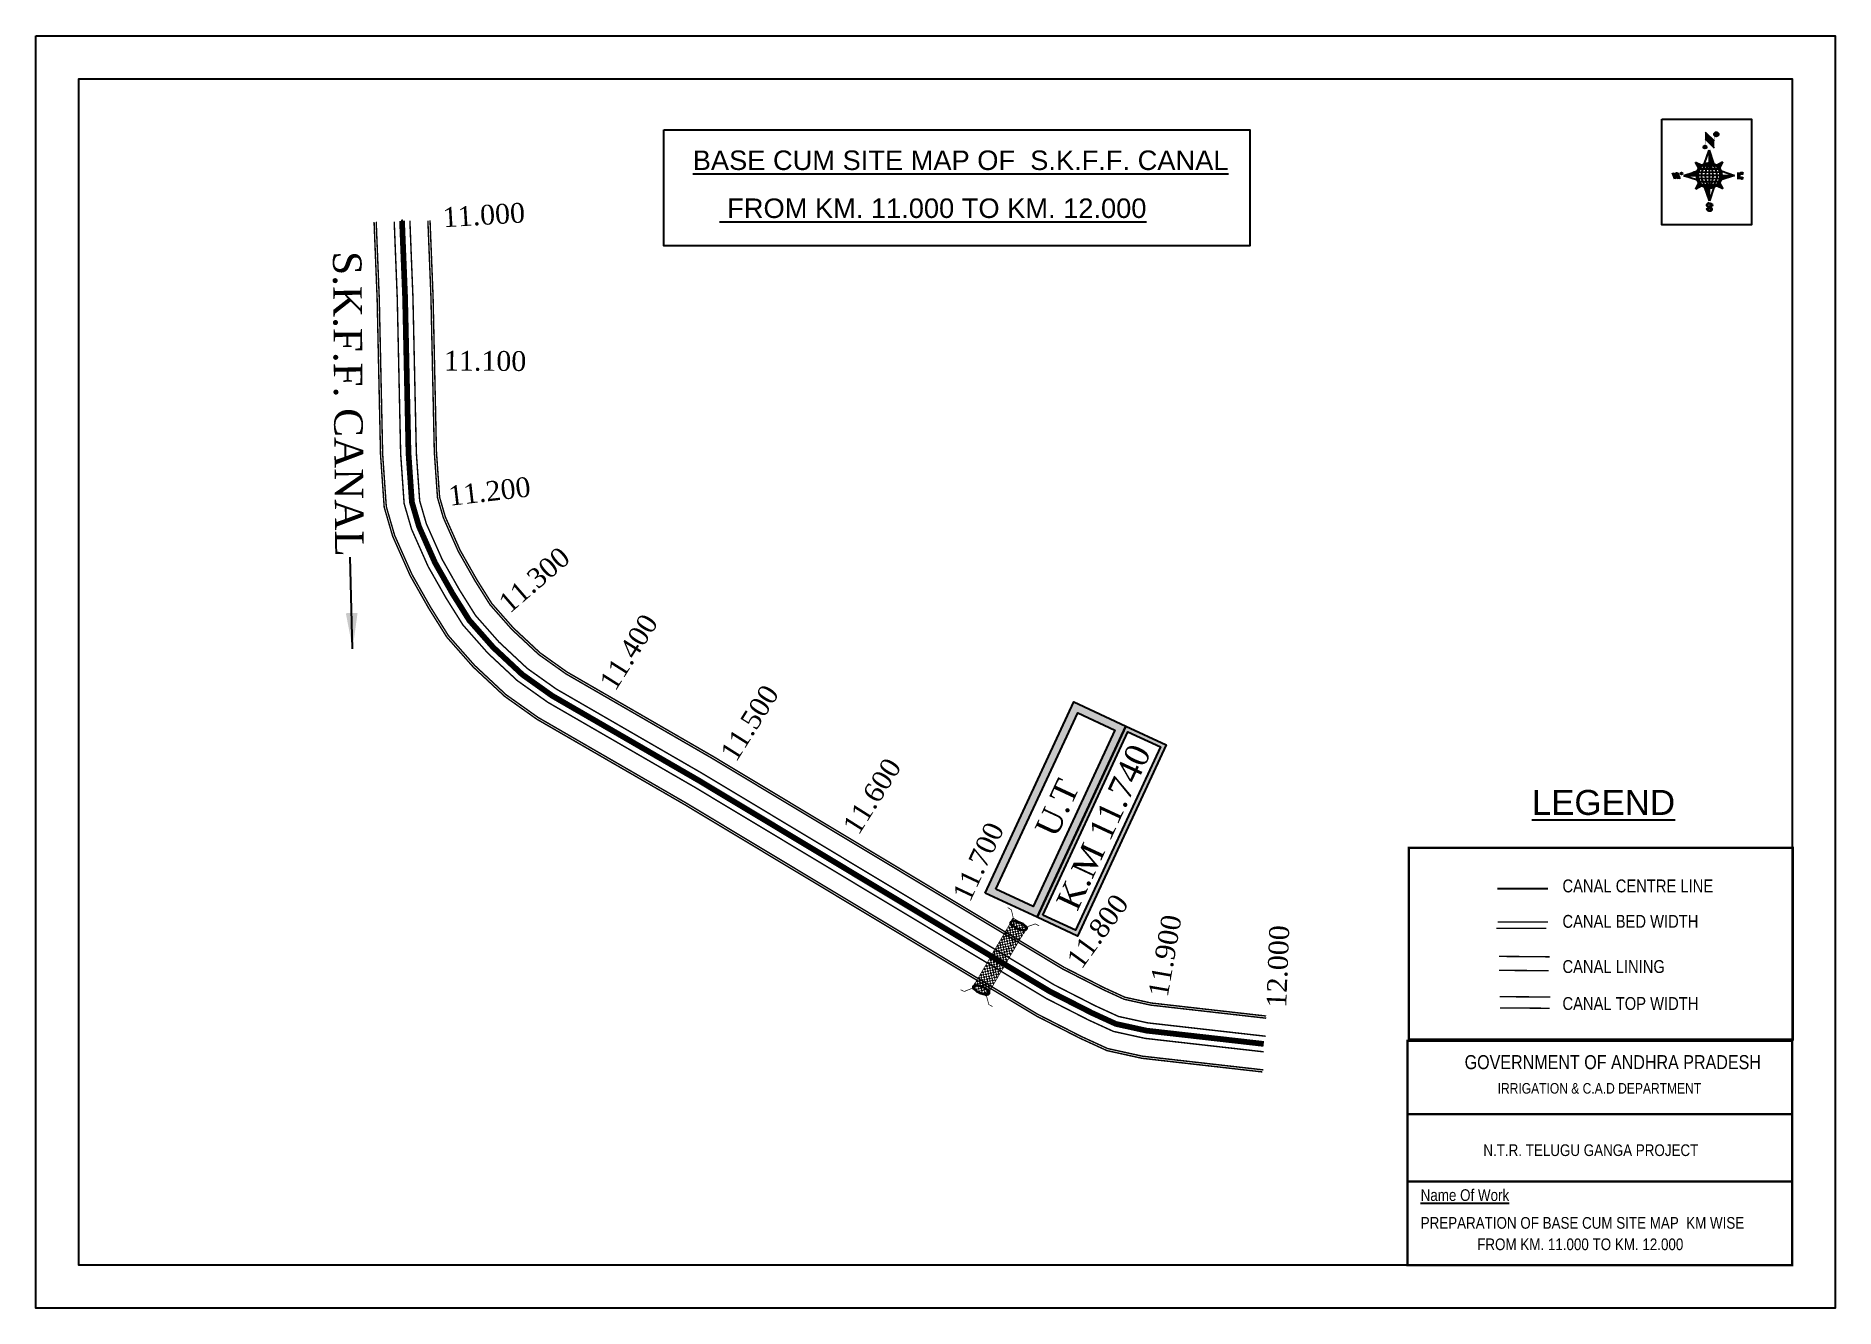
# Model space of a CAD drawing. Header units: inches. Extents: x 13 to 1273, y 12 to 903.
import ezdxf
from ezdxf.enums import TextEntityAlignment as Align

# ---------------------------------------------------------------- set-up
doc = ezdxf.new("R2010")
doc.units = ezdxf.units.IN
doc.header["$MEASUREMENT"] = 0
doc.linetypes.add('ACAD_ISO02W100', pattern=[15, 12, -3])
for name, color, linetype in [('AQUADUCT', 1, 'Continuous'), ('bed with', 5, 'Continuous'), ('BLOCK', 7, 'Continuous'), ('bord', 1, 'Continuous'), ('C LINE COO', 6, 'Continuous'), ('cahnige', 7, 'Continuous'), ('FRAME 025', 7, 'Continuous'), ('laying', 4, 'Continuous'), ('lining', 4, 'Continuous'), ('STREAM', 4, 'Continuous'), ('TABLE', 7, 'Continuous'), ('TEXT', 7, 'Continuous'), ('TITLEBLOCK', 7, 'Continuous'), ('top of bund', 1, 'Continuous'), ('UT', 173, 'ACAD_ISO02W100'), ('V', 6, 'Continuous'), ('ZSTU', 7, 'Continuous')]:
    doc.layers.add(name, color=color, linetype=linetype)
doc.styles.add('5mm', font='times.ttf', dxfattribs={"height": 3})
doc.styles.add('A', font='arial.ttf')
doc.styles.add('ARIALN', font='ARIALN.TTF')
doc.styles.get("Standard").update_dxf_attribs({"font": 'arial.ttf'})
doc.dimstyles.get("Standard").update_dxf_attribs({"dimtxt": 0.18, "dimasz": 0.18, "dimexe": 0.18, "dimexo": 0.0625, "dimgap": 0.09, "dimtad": 0, "dimtih": 1, "dimtoh": 1, "dimdec": 4, "dimzin": 0, "dimdsep": 46, "dimtxsty": 'Standard', "dimcen": 0.09, "dimadec": 0, "dimazin": 0, "dimtfac": 1, "dimtdec": 4, "dimtofl": 0, "dimtmove": 0, "dimatfit": 3, "dimfxl": 1, "dimtolj": 1, "dimtzin": 0, "dimarcsym": 0})
pattern_1 = [(267.2971131487395, (-8720374.9383359, 50637915.13839893), (10.53672553373347, -0.4974314379093613), [])]
pattern_2 = [(357.2971131487395, (-8720374.9383359, 50637915.13839893), (0.4974314379093601, 10.53672553373348), [])]

# ---------------------------------------------------------------- blocks, each defined once
blk = doc.blocks.new('GGF')
at = {"layer": 'STREAM'}
h = blk.add_hatch(dxfattribs=at)
h.set_pattern_fill('DASH', color=256, scale=10, angle=-6.082734917303942, style=0)
h.set_pattern_definition([(353.9172650826961, (-115347.3726237068, 1016.387648081312), (1.375417949938526, 1.110506849590268), [1.25, -1.25])])
h.paths.add_polyline_path([(406186.8358267642, 1485623.894007653), (406186.3350356966, 1485618.16585714), (406185.8342446289, 1485612.437706626), (406242.6024607782, 1485608.895201602), (406242.8636284556, 1485614.639267362), (406243.1247961327, 1485620.383333121)])
at = {"layer": 'laying', "linetype": 'ByBlock', "extrusion": (0, 0, -1)}
for centre in [(406188.8340515448, 1485618.100544371), (406240.8092758137, 1485614.964376942)]:
    blk.add_ellipse(centre, major_axis=(0.4022038884711088, -6.365555352701567), ratio=0.3887167828476952, dxfattribs=at)
at = {"layer": 'laying', "linetype": 'ByBlock'}
for points in [[(406189.2044231551, 1485612.238788546), (406189.1301593552, 1485612.234096231), (406189.0528622998, 1485612.245618227), (406188.8631006061, 1485612.324588027), (406188.7519765225, 1485612.394145026), (406188.5122836892, 1485612.610022701), (406188.3845252309, 1485612.755754402), (406187.9901122551, 1485613.318903608), (406187.7273521348, 1485613.85898441), (406187.2895556467, 1485615.151754198), (406187.1131680161, 1485615.903753204), (406186.8806331598, 1485617.489787864), (406186.8243655579, 1485618.323341603), (406186.8412834518, 1485619.932858505), (406186.9146281564, 1485620.708349793), (406187.1740924141, 1485622.067517512), (406187.3614922329, 1485622.65073727), (406187.7140922088, 1485623.356040432), (406187.8630650354, 1485623.567618286), (406188.1141012118, 1485623.821781273), (406188.2175726035, 1485623.889167762), (406188.3951326545, 1485623.961233407), (406188.4694103668, 1485623.970225642), (406188.6399464445, 1485623.94807565), (406188.7398646418, 1485623.913414563), (406188.9754422541, 1485623.761023998), (406189.1085637353, 1485623.642922326), (406189.3815283708, 1485623.318037364), (406189.5211763898, 1485623.111945711), (406189.9516964495, 1485622.33059618), (406190.2214699374, 1485621.608086816), (406190.6248590543, 1485619.961048005), (406190.7595287117, 1485619.037350996), (406190.8632364098, 1485617.186895084), (406190.8321935693, 1485616.26108243), (406190.6143732872, 1485614.607066808), (406190.4262052957, 1485613.879561222), (406190.055177624, 1485613.01905299), (406189.9016287614, 1485612.765040143), (406189.6325239488, 1485612.445281366), (406189.5169377527, 1485612.35368761), (406189.3392356181, 1485612.260876767), (406189.2716159608, 1485612.243034084), (406189.2044231551, 1485612.238788546)], [(406241.179647424, 1485609.102621116), (406241.1053836241, 1485609.097928802), (406241.0280865688, 1485609.109450798), (406240.838324875, 1485609.188420597), (406240.7272007914, 1485609.257977597), (406240.4875079581, 1485609.473855271), (406240.3597494998, 1485609.619586973), (406239.965336524, 1485610.182736179), (406239.7025764037, 1485610.722816981), (406239.2647799156, 1485612.015586769), (406239.088392285, 1485612.767585774), (406238.8558574287, 1485614.353620435), (406238.7995898268, 1485615.187174174), (406238.8165077207, 1485616.796691076), (406238.8898524253, 1485617.572182364), (406239.149316683, 1485618.931350083), (406239.3367165019, 1485619.514569841), (406239.6893164777, 1485620.219873002), (406239.8382893043, 1485620.431450857), (406240.0893254807, 1485620.685613844), (406240.1927968724, 1485620.753000333), (406240.3703569234, 1485620.825065977), (406240.4446346357, 1485620.834058213), (406240.6151707135, 1485620.811908221), (406240.7150889107, 1485620.777247134), (406240.950666523, 1485620.624856569), (406241.0837880042, 1485620.506754897), (406241.3567526398, 1485620.181869935), (406241.4964006587, 1485619.975778282), (406241.9269207185, 1485619.194428751), (406242.1966942063, 1485618.471919387), (406242.6000833233, 1485616.824880576), (406242.7347529806, 1485615.901183567), (406242.8384606787, 1485614.050727655), (406242.8074178382, 1485613.124915001), (406242.5895975561, 1485611.470899379), (406242.4014295646, 1485610.743393793), (406242.0304018929, 1485609.882885561), (406241.8768530303, 1485609.628872714), (406241.6077482177, 1485609.309113937), (406241.4921620216, 1485609.21752018), (406241.314459887, 1485609.124709338), (406241.2468402297, 1485609.106866655), (406241.179647424, 1485609.102621116)]]:
    blk.add_open_spline(points, degree=3, knots=[0, 0, 0, 0, 0.1890722348827286, 0.1890722348827286, 0.3781444697654573, 0.3781444697654573, 0.567216704648186, 0.567216704648186, 0.9642381621637766, 0.9642381621637766, 1.361259619679367, 1.361259619679367, 1.758281077194958, 1.758281077194958, 2.155302534710549, 2.155302534710549, 2.552323992226139, 2.552323992226139, 2.807761081817867, 2.807761081817867, 3.012439963152372, 3.012439963152372, 3.217118844486876, 3.217118844486876, 3.421797725821381, 3.421797725821381, 3.626476607155885, 3.626476607155885, 3.831155488490389, 3.831155488490389, 4.280922883927905, 4.280922883927905, 4.730690279365422, 4.730690279365422, 5.180457674802938, 5.180457674802938, 5.630225070240454, 5.630225070240454, 5.896844194109022, 5.896844194109022, 6.112115499412711, 6.112115499412711, 6.283185307179586, 6.283185307179586, 6.283185307179586, 6.283185307179586], dxfattribs=at)
at = {"layer": 'UT', "ltscale": 0.2, "const_width": 0.4999999999999999}
for points in [[(406181.0067191261, 1485605.627956516), (406181.2043290924, 1485608.621441158), (406185.8342446289, 1485612.437706626), (406186.3350356966, 1485618.16585714), (406186.8358267643, 1485623.894007653), (406182.485284513, 1485628.02592998), (406182.4731358847, 1485631.025905382)], [(406186.8358267643, 1485623.894007653), (406243.1247961327, 1485620.383333121)], [(406247.6637609265, 1485627.388723734), (406247.5913202798, 1485624.389598469), (406243.1247961327, 1485620.383333121), (406242.8636284556, 1485614.639267362), (406242.6024607783, 1485608.895201602), (406247.1217425518, 1485604.948545771), (406247.2591485833, 1485601.95169416)], [(406185.8342446289, 1485612.437706626), (406242.6024607783, 1485608.895201602)]]:
    blk.add_lwpolyline(points, dxfattribs=at)
blk = doc.blocks.new('*X4')
at = {"color": 0, "linetype": 'Continuous'}
for p, q in [((6321.563175437702, 239.2074203663178), (6322.581924588794, 240.2261695174094)), ((6321.571094283617, 239.3921159075293), (6322.524536642279, 240.3455582661906)), ((6321.579013129532, 239.5768114487408), (6322.467148695763, 240.4649470149719)), ((6321.586931975447, 239.7615069899523), (6322.409760749248, 240.5843357637531)), ((6321.594850821361, 239.9462025311638), (6322.352372802732, 240.7037245125344)), ((6321.602769667276, 240.1308980723753), (6322.294984856217, 240.8231132613157)), ((6321.610688513191, 240.3155936135868), (6322.322610836808, 241.0275159372032)), ((6321.618607359106, 240.5002891547983), (6322.339575221931, 241.2212570176224)), ((6321.670405508729, 239.1378737420482), (6322.639312535309, 240.1067807686281)), ((6321.756101028845, 239.046792566867), (6322.694551492757, 239.9852430307802)), ((6321.767025283511, 240.8254837745006), (6322.356539607053, 241.4149980980416)), ((6321.841796548961, 238.9557113916858), (6322.784401525116, 239.8983163678416)), ((6321.927492069076, 238.8646302165046), (6322.874251557474, 239.8113897049031)), ((6322.013187589191, 238.7735490413234), (6322.964101589832, 239.7244630419646)), ((6322.075863133939, 241.3110983202248), (6322.373503992176, 241.6087391784607)), ((6322.098883109306, 238.6824678661422), (6323.053951622191, 239.637536379026)), ((6322.184578629423, 238.591386690961), (6323.143801654548, 239.5506097160875)), ((6322.270274149538, 238.5003055157798), (6323.233651686906, 239.463683053149)), ((6322.405772691616, 238.4590273625623), (6323.316199320379, 239.3694539913255)), ((6322.536564177177, 238.4130421528257), (6323.436926723143, 239.3134046987925)), ((6322.667355662737, 238.3670569430892), (6323.557654125907, 239.2573554062594)), ((6322.798147148297, 238.3210717333527), (6323.67838152867, 239.2013061137264)), ((6322.928938633857, 238.2750865236161), (6323.799108931434, 239.1452568211934)), ((6323.059730119417, 238.2291013138795), (6323.919836334197, 239.0892075286604)), ((6323.190521604977, 238.183116104143), (6324.040563736961, 239.0331582361274)), ((6323.334898284248, 238.1507160881169), (6324.161291139725, 238.9771089435944)), ((6323.500484499982, 238.1395256085544), (6324.282018542488, 238.9210596510615)), ((6323.666070715716, 238.1283351289918), (6324.389078986148, 238.8513433994243)), ((6323.83165693145, 238.1171446494292), (6324.558435473549, 238.8439231915289)), ((6324.097210919775, 238.2059219424567), (6324.727791960951, 238.8365029836336)), ((6324.341779298861, 238.2737136262468), (6324.897148448353, 238.8290827757383)), ((6324.586347677948, 238.341505310037), (6325.066504935754, 238.821662567843)), ((6324.830916057034, 238.4092969938271), (6325.235861423155, 238.8142423599477)), ((6325.075484436121, 238.4770886776172), (6325.405217910557, 238.8068221520524)), ((6325.401209342145, 238.6260368883443), (6325.574574397958, 238.7994019441571))]:
    blk.add_line(p, q, dxfattribs=at)
blk = doc.blocks.new('*X3')
at = {"color": 0, "linetype": 'Continuous'}
for p, q in [((6324.425409812192, 240.3018877878409), (6324.530098087213, 240.4065760628617)), ((6324.560821561592, 240.2605228419445), (6324.762767368324, 240.4624686486762)), ((6324.696233310992, 240.2191578960481), (6324.995436649435, 240.5183612344908)), ((6324.831645060392, 240.1777929501517), (6325.228105930546, 240.5742538203053)), ((6324.967056809793, 240.1364280042552), (6325.451206401633, 240.6205775960956)), ((6325.102468559193, 240.0950630583588), (6325.626700194168, 240.619294693334)), ((6325.231508829004, 240.0473266328736), (6325.802193986703, 240.6180117905725)), ((6325.335045025791, 239.9740861343645), (6325.976788801136, 240.6158299097086)), ((6325.438581222579, 239.9008456358553), (6326.100204563527, 240.5624689768027)), ((6325.542117419366, 239.8276051373462), (6326.223620325917, 240.5091080438968)), ((6325.645653616154, 239.754364638837), (6326.347036088308, 240.455747110991)), ((6325.749189812941, 239.6811241403279), (6326.470451850699, 240.4023861780851)), ((6325.852726009729, 239.6078836418188), (6326.593867613089, 240.3490252451792)), ((6325.951486090436, 239.5298670272285), (6326.71728337548, 240.2956643122733)), ((6326.036566250415, 239.4381704919113), (6326.840699137871, 240.2423033793674)), ((6326.121646410395, 239.346473956594), (6326.964114900262, 240.1889424464615)), ((6326.206726570374, 239.2547774212767), (6327.055858370612, 240.1039092215148)), ((6326.291806730354, 239.1630808859595), (6327.135785134496, 240.0070592901021)), ((6326.376886890333, 239.0713843506422), (6327.21571189838, 239.9102093586895)), ((6326.461967050313, 238.9796878153249), (6327.295638662264, 239.8133594272769)), ((6326.547047210292, 238.8879912800077), (6327.375565426148, 239.7165094958642)), ((6326.632127370272, 238.7962947446904), (6327.455492190032, 239.6196595644516)), ((6326.717207530251, 238.7045982093731), (6327.535418953916, 239.5228096330389)), ((6326.788410008449, 236.4777036487165), (6327.354219516036, 237.0435131563033)), ((6326.792225928501, 238.6028399123283), (6327.6153457178, 239.4259597016263)), ((6326.838137672734, 238.4719749612643), (6327.695272481684, 239.3291097702136)), ((6326.884049416966, 238.3411100102004), (6327.775199245568, 239.2322598388009)), ((6326.916746160023, 236.7828164955863), (6327.582476853365, 237.4485471889285)), ((6326.9299611612, 238.2102450591364), (6327.853734496604, 239.1340183945408)), ((6326.975872905432, 238.0793801080725), (6327.849127438164, 238.952634640804)), ((6327.003134980726, 237.9298654880686), (6327.844520379724, 238.7712508870673)), ((6327.012515933215, 237.7624697452613), (6327.839913321284, 238.5898671333306)), ((6327.021896885704, 237.5950740024541), (6327.835306262844, 238.4084833795939)), ((6327.031277838193, 237.4276782596467), (6327.830699204404, 238.2270996258572)), ((6327.040658790683, 237.2602825168395), (6327.826092145964, 238.0457158721205)), ((6327.045082311595, 237.087929342456), (6327.810734190693, 237.8535812215537))]:
    blk.add_line(p, q, dxfattribs=at)
blk = doc.blocks.new('H')
at = {"layer": 'bord', "extrusion": (0.0004278845142637609, 0.00479197890903182, 0.9999884268595202)}
h = blk.add_hatch(dxfattribs=at)
h.set_pattern_fill('LINE', color=8, scale=84.38768555040302, angle=-2.702886851260515, style=0)
h.set_pattern_definition(pattern_2)
h.paths.add_polyline_path([(-492.4668010775931, 785.5898788240738, -0.090992046448718), (-447.9625593584497, 775.2324968557805), (-486.4976985411486, 912.0312741750386)])
h = blk.add_hatch(dxfattribs=at)
h.set_pattern_fill('LINE', color=8, scale=84.38768555040302, angle=-92.70288685126052, style=0)
h.set_pattern_definition(pattern_1)
h.paths.add_polyline_path([(-624.8772989658173, 665.1175860036165, -0.09099204644210665), (-614.5199170010164, 709.6218277204316), (-751.3186943142209, 671.0866885515861)])
h = blk.add_hatch(dxfattribs=at)
h.set_pattern_fill('LINE', color=8, scale=84.38768555040302, angle=-92.70288685126052, style=0)
h.set_pattern_definition(pattern_1)
h.paths.add_polyline_path([(-245.5531129193259, 647.210278397426), (-371.9945082624909, 653.17938094493, -0.09099204644878103), (-382.3518902289215, 608.6751392250881)])
h = blk.add_hatch(dxfattribs=at)
h.set_pattern_fill('LINE', color=8, scale=84.38768555040302, angle=-2.702886851260515, style=0)
h.set_pattern_definition(pattern_2)
h.paths.add_polyline_path([(-504.4050061509479, 532.7070881242398, -0.090992046448718), (-548.909247870557, 543.064470092766), (-510.3741086877417, 406.2656927765347)])
at = {"layer": 'bord', "extrusion": (0.0004278845142637604, 0.00479197890903182, 0.9999884268595203)}
for p, q in [((-516.2384251924814, 1087.08582315594, -1217.145331720205), (-431.5311611755169, 993.9857607749291, -1216.735438367611)), ((-538.2690597721958, 773.6536562892143, -1215.633927328097), (-487.0181812191731, 906.212239655666, -1216.291082326422)), ((-519.3860571105615, 1020.408509141766, -1216.824464901347), (-434.678793075087, 927.3084467682056, -1216.414571548796)), ((-487.0181812191731, 906.212239655666, -1216.291082326422), (-492.9870239489828, 779.7722960542887, -1215.682623766277)), ((-487.0181812191731, 906.212239655666, -1216.291082326422), (-448.4827650671941, 769.4150330077391, -1215.652034309381)), ((-626.736305744329, 793.7732813858893, -1215.692487060367), (-566.811349663476, 760.1895317081362, -1215.557193835181)), ((-626.736305744329, 793.7732813858893, -1215.692487060367), (-584.1428260545363, 746.9596384149045, -1215.486379775655)), ((-598.946746484784, 730.9517588270828, -1215.4033350249), (-626.736305744329, 793.7732813858893, -1215.692487060367)), ((-421.3357812265749, 753.3219341966324, -1215.586531535218), (-358.5136001041974, 781.1110481221694, -1215.746578873753)), ((-358.5136001041974, 781.1110481221694, -1215.746578873753), (-405.3276889660046, 738.5181495659053, -1215.522440984547)), ((-358.5136001041974, 781.1110481221694, -1215.746578873753), (-392.0976094479556, 721.1868434431963, -1215.445049781629)), ((-864.6667208376457, 700.9117660832126, -1215.145683569252), (-846.8602190883248, 637.7003116968554, -1214.850391321915)), ((-846.885899517627, 700.0723706756253, -1215.149269383754), (-829.079397758178, 636.8609162860084, -1214.853977136408)), ((-829.1050781964441, 699.2329752675723, -1215.152855198257), (-811.2985764592304, 636.0215208844747, -1214.857562950931)), ((-829.1050781964441, 699.2329752675723, -1215.152855198257), (-811.3242568973801, 698.393579858588, -1215.156441012743)), ((-811.3242568973801, 698.393579858588, -1215.156441012743), (-793.5177551378147, 635.1821254740935, -1214.861148765422)), ((-751.8386587080895, 665.2704204607289, -1215.023166955395), (-615.0399729244527, 703.8051171880215, -1215.266361263119)), ((-751.8386587080895, 665.2704204607289, -1215.023166955395), (-625.3972626964678, 659.3013864478562, -1215.048666080719)), ((-619.2784603905748, 614.0198538512923, -1214.834293591338), (-751.8386587080895, 665.2704204607289, -1215.023166955395)), ((-639.398133254319, 525.5536567845847, -1214.401751538512), (-605.8141239105607, 585.4778614635579, -1214.703280630637)), ((-639.398133254319, 525.5536567845847, -1214.401751538512), (-592.5840443923953, 568.1465553403832, -1214.625889427719)), ((-576.5759521321743, 553.3427707091905, -1214.561798877043), (-639.398133254319, 525.5536567845847, -1214.401751538512)), ((-371.1754276144202, 512.8914235194679, -1214.455843351893), (-431.1003836950404, 546.475173198618, -1214.591136577086)), ((-371.1754276144202, 512.8914235194679, -1214.455843351893), (-413.7689073036308, 559.7050664918497, -1214.661950636613)), ((-398.9649868734996, 575.7129460782744, -1214.74499538736), (-371.1754276144202, 512.8914235194679, -1214.455843351893)), ((-246.0730746499612, 641.3942844460253, -1215.12516345687), (-382.8717604242847, 602.859587718267, -1214.881969149149)), ((-378.6332729603746, 692.6448510554619, -1215.314036820931), (-246.0730746499612, 641.3942844460253, -1215.12516345687)), ((-372.5144706616993, 647.363318458898, -1215.099664331546), (-246.0730746499612, 641.3942844460253, -1215.12516345687)), ((-213.4791469212505, 669.2951450282708, -1215.272811938016), (-216.710715676134, 600.8397693103179, -1214.943388670676)), ((-197.1518122339039, 599.9164343632292, -1214.947333066632), (-193.9202434780891, 668.3718100786209, -1215.276756333961)), ((-510.8935521394596, 400.4524652508553, -1213.857248085843), (-549.4289682914387, 537.2496718976181, -1214.496296102879)), ((-459.6426735860878, 533.0110486173071, -1214.514403084168), (-510.8935521394596, 400.4524652508553, -1213.857248085843)), ((-504.9247094094171, 526.8924088519998, -1214.465706645989), (-510.8935521394596, 400.4524652508553, -1213.857248085843))]:
    blk.add_line(p, q, dxfattribs=at)
at = {"layer": 'bord', "color": 8, "linetype": 'ByBlock', "extrusion": (0.0004278845142637604, 0.00479197890903182, 0.9999884268595203)}
for p, q in [((-386.4701403837535, 711.3830894059502, -1215.400477790083), (-605.4730712235323, 721.7215742594562, -1215.35631111762)), ((-410.8462962137419, 744.2142448802479, -1215.547375515144), (-578.1125475389999, 752.110393114388, -1215.51364266185)), ((-492.9872379411827, 779.772306161467, -1215.682623723144), (-504.9247094094171, 526.8924088519998, -1214.465706645989)), ((-372.5145726100891, 647.3634304928128, -1215.099664824794), (-625.3973747401615, 659.3012845208868, -1215.048665544341)), ((-378.0217974673142, 615.9429816137999, -1214.946740470406), (-622.87451776542, 627.5017590741627, -1214.897360629442)), ((-375.037429585529, 679.1629559395369, -1215.250969739694), (-619.8901498829364, 690.7217333998997, -1215.201589898729)), ((-392.4388761268347, 584.9431407540105, -1214.792019251512), (-611.441806967312, 595.2816256079823, -1214.747852579053)), ((-419.7993998112506, 554.5543218990788, -1214.634687707282), (-587.06565113744, 562.4504701336846, -1214.600954853988))]:
    blk.add_line(p, q, dxfattribs=at)
at = {"layer": 'bord', "extrusion": (0.0004278845142637604, 0.00479197890903182, 0.9999884268595203)}
for points, const_width, elevation in [([(-522.0131121619479, 959.550775259228), (-515.7175743466119, 1092.906934415961)], 1.60540055982536, -1212.142843617219), ([(-434.158262363472, 933.1277235058805), (-427.8627245295095, 1066.483882669366)], 1.60540055982536, -1212.142843617219), ([(-870.0736340994383, 707.00824508073), (-846.3658724653925, 705.889038352192)], 0.6421602239301444, -1212.142843617219), ([(-828.5594987093612, 642.6768581911618), (-855.2307305332708, 643.935965762368)], 0.6421602239301444, -1212.142843617219), ([(-828.5594987093612, 642.676858191162), (-820.953748198869, 677.9586989512691)], 0.6421602239301444, -1212.142843617223), ([(-810.7786774830411, 641.8374531447001), (-784.1074456587239, 640.5783455765209)], 0.6421602239301444, -1212.142843617222), ([(-792.9978562549747, 640.9980480956772), (-781.589230506466, 693.9208092413096)], 0.6421602239301444, -1212.142843617218), ([(-177.0730277270245, 604.8086065300355), (-225.9702860934822, 607.1169704015771)], 0.7063762463231584, -1212.142843617222), ([(-222.7385766651839, 675.5731321041832), (-173.8413183107752, 673.2647682324088)], 0.7063762463231584, -1212.142843617221), ([(-194.785239975681, 644.8497587676384), (-185.0057882997701, 644.3880859934699)], 0.7063762463231584, -1212.14284361722)]:
    blk.add_lwpolyline(points, dxfattribs=dict(at, const_width=const_width, elevation=elevation))
for points, const_width, elevation in [([(-413.6616245851993, 1073.140134249887, 1), (-397.6117714248124, 1057.729118476532, 1)], 22.25077962579039, -1212.14284361722), ([(-530.3419430367337, 949.5474510251247, 1), (-519.6420409089901, 939.2734405104861, 1)], 14.83385308386026, -1212.142843617223), ([(-775.9087905502321, 696.5833098740303, 1), (-769.4888492682775, 690.418903565154, 1)], 8.900311850316152, -1212.142843617216), ([(-180.1423226412179, 617.9784816729323, 1), (-173.0803872516442, 611.1976347345654, 1)], 9.790343035347762, -1212.142843617219), ([(-177.8339587833615, 666.8757400336997, 1), (-170.7720233739972, 660.0948930920731, 1)], 9.790343035347762, -1212.142843617223), ([(-489.8397168474219, 361.7280028313068, 1), (-498.0671858660056, 369.1142257457323, 1)], 11.05656073458609, -1212.142843617215), ([(-525.1949096693778, 321.5505605205689, 1), (-533.4223786795214, 328.9367834347616, 1)], 11.05656073458609, -1212.142843617218)]:
    blk.add_lwpolyline(points, format="xyb", close=True, dxfattribs=dict(at, const_width=const_width, elevation=elevation))
for points, elevation in [([(-537.0436544864716, 317.3909783906986), (-530.686771839954, 310.4778530870033), (-519.7848077441001, 306.8033377354246), (-504.8555995545785, 306.8996049665207), (-493.8614930827366, 309.9751672386152), (-486.3299612487816, 317.6739007300386), (-486.5193926708707, 325.7780890813514), (-490.6180678635317, 333.2605072774198), (-493.5031616341619, 336.2254691210802), (-502.816804350885, 340.8534958871466), (-522.4580017436219, 347.2728260433129), (-530.4257294404489, 351.5824209563287), (-533.6858260648524, 354.5525017987891), (-537.4013079778782, 362.629807892173), (-536.9549017110166, 373.3508360361672), (-530.0284934418471, 380.6827556172281), (-520.0052991440441, 384.0716307398478), (-503.5000552259427, 384.2213990291513), (-492.5323047870551, 379.8708521119993), (-487.1463343054379, 373.2710396641844)], -1212.142843617219), ([(-522.4539065143929, 347.5728294925347), (-526.1949835211592, 353.7751140225195), (-527.7518298353394, 360.6227161141025), (-527.9156661629893, 370.6019260344024), (-525.8991041315983, 375.4503632916039), (-521.3202371541029, 381.1640017041664), (-514.5251386848048, 384.3718976443916)], -1212.142843617221), ([(-504.8555995545785, 306.8996049665207), (-499.0047943263154, 312.3708361831504), (-496.9585419834797, 319.3942984564654), (-497.4612851235933, 326.5275708001649), (-501.2415295758961, 335.3559093211365), (-509.2361390522836, 343.1915685721062)], -1212.142843617219)]:
    blk.add_lwpolyline(points, dxfattribs=dict(at, elevation=elevation))
for centre, radius in [((-405.6366979898718, 1065.434626361347, -1212.142843617228), 22.25077962579068), ((-524.9919919744626, 944.4104457636145, -1212.142843617225), 14.83385308386045), ((-498.4359036135794, 659.1484834742021, -1212.142843617229), 126.5822129822759), ((-772.6988199003781, 693.5011067149355, -1212.142843617225), 8.900311850316273), ((-176.6113549475952, 614.5880582008385, -1212.142843617227), 9.7903430353479), ((-174.3029910778062, 663.4853165630027, -1212.142843617225), 9.7903430353479), ((-493.9534513636986, 365.4211142832808, -1212.142843617226), 11.05656073458623), ((-529.3086441806488, 325.2436719765011, -1212.142843617227), 11.05656073458623)]:
    blk.add_circle(centre, radius, dxfattribs=at)
at = {"layer": 'bord', "color": 8, "linetype": 'ByBlock', "extrusion": (0.0004278845142637604, 0.00479197890903182, 0.9999884268595203)}
for centre, radius, start, end in [((-481.5018944916621, 658.3490694805806, -1212.142843617225), 127.7124113124745, 94.925359787212, 259.6690604518324), ((-436.7958279077627, 656.2386032006533, -1212.142843617224), 140.8227119427793, 113.2864437035868, 241.3079765329169), ((-315.8862391595549, 650.5307512261786, -1212.142843617227), 222.3100112361417, 142.5891607921548, 212.0052594442485), ((-560.0761933124097, 662.0583738566748, -1212.142843617224), 140.8227119427793, 293.2864437035868, 61.30797653291689), ((-680.9857820597445, 667.7662258302183, -1212.142843617228), 222.3100112361417, 322.5891607921548, 32.00525944424854), ((-515.3701267285685, 659.9479075753505, -1212.142843617227), 127.7124113124745, 274.925359787212, 79.66906045183244)]:
    blk.add_arc(centre, radius, start, end, dxfattribs=at)
at = {"layer": 'bord', "extrusion": (0.0004278845142637604, 0.00479197890903182, 0.9999884268595203)}
for points in [[(-515.7175743148887, 1092.906934417125, -1212.142843617227), (-431.0104934413977, 999.8058030862261, -1212.142843617227), (-518.8653432401063, 1026.22885483189, -1212.142843617227), (-434.1582623484545, 933.1277235084416, -1212.142843617227)], [(-864.1466936911305, 706.7284433981881, -1212.142843617225), (-846.3658724649268, 705.889038353589, -1212.142843617225), (-846.34031992468, 643.5162632348297, -1212.142843617225), (-828.5594986876497, 642.6768581867381, -1212.142843617225)], [(-828.5850512369768, 705.049633307593, -1212.142843617229), (-810.804230031204, 704.2102282608984, -1212.142843617229), (-810.778677482168, 641.8374531481927, -1212.142843617229), (-792.9978562541016, 640.9980480994025, -1212.142843617229)], [(-193.4002216503151, 674.1881137788835, -1212.142843617225), (-196.6319310673212, 605.7319520774413, -1212.142843617225), (-212.9591249906118, 675.1114593302475, -1212.142843617225), (-216.1908344065701, 606.6552976257785, -1212.142843617225)]]:
    blk.add_solid(points, dxfattribs=at)
at = {"layer": 'bord', "extrusion": (0.0004278845142637604, 0.00479197890903182, 0.9999884268595203), "xscale": 7.977342409717546, "yscale": 7.977342408231451, "zscale": 7.977342408476333, "rotation": 138.0840426661453}
for name, p in [('*X3', (38300.50170925955, -31929.38484708802, -1212.14284361722)), ('*X4', (38314.39702652739, -31950.87734303279, -1212.142843617221))]:
    blk.add_blockref(name, p, dxfattribs=at)
blk = doc.blocks.new('KKKK')
at = {"layer": 'cahnige', "color": 1, "style": '5mm'}
blk.add_text('S.K.F.F. CANAL', height=20, rotation=19.17575196103324, dxfattribs=at).set_placement((317677.4122226578, 1602113.842723922))
at = {"layer": 'ZSTU', "color": 1}
blk.add_leader([(317936.5890996025, 1602216.386606737), (317876.4517492132, 1602194.156370309)], dimstyle='Standard', override={"dimasz": 25, "dimgap": 0.09, "dimtad": 0}, dxfattribs=at)

msp = doc.modelspace()

# ---------------------------------------------------------------- hatches: boundary and pattern name
at = {"layer": 'C LINE COO'}
h = msp.add_hatch(color=135, dxfattribs=at)
h.set_gradient(color1=(141, 177, 78), color2=(107, 135, 59), one_color=1, tint=0.3799999952316284)
h.paths.add_polyline_path([(685.0597362118065, 305.140345639358), (742.335382513375, 428.6782373404546), (768.4566671641883, 416.5676740145261), (711.1810208625616, 293.0297823141279)], flags=16)
h.paths.add_polyline_path([(677.4682448677709, 302.3583124580744), (739.5533493317421, 436.2697286846067), (776.0481585083985, 419.3497071960426), (713.9630540443109, 285.4382909692774)])
h = msp.add_hatch(color=200, dxfattribs=at)
h.paths.add_polyline_path([(717.9874590941695, 286.9131037404711), (777.5229712793594, 415.3253021459511), (800.3391704719038, 404.7470695334903), (740.8036582866557, 276.3348711273118)], flags=16)
h.paths.add_polyline_path([(713.9630540443109, 285.4382909692774), (776.0481585083985, 419.3497071960426), (804.3635755215296, 406.2218823042183), (742.2784710576166, 272.3104660779188)])

# ---------------------------------------------------------------- linework, layer by layer
at = {"linetype": 'ByBlock'}
for points in [[(12.74983457472311, 902.7314363266757), (1272.749834574723, 902.7314363266757), (1272.749834574723, 11.73143632667577), (12.74983457472311, 11.73143632667577)], [(1242.749834574723, 41.73143632667577), (42.74983457472311, 41.73143632667577), (42.74983457472311, 872.7314363266757), (1242.749834574723, 872.7314363266757)]]:
    msp.add_lwpolyline(points, close=True, dxfattribs=at)
at = {"linetype": 'ByBlock', "elevation": -0.07930076625332136}
msp.add_lwpolyline([(1151.515328800037, 844.4659789859268), (1214.152131524891, 844.4659789859268), (1214.152131524891, 770.4117568294002), (1151.515328800037, 770.4117568294002)], close=True, dxfattribs=at)
at = {"layer": 'bed with', "const_width": 1}
for points in [[(872.5671934217321, 191.1910308436907), (789.6164540497343, 200.5944792440112), (767.3434636128009, 205.489878519247), (749.9318058108552, 213.4736780820365), (720.2762956461743, 228.6100692812304), (474.1327424955311, 376.5404030555344), (371.1797023933836, 436.0399404634206), (349.8944995483839, 451.1620033989145), (329.0787458552154, 470.589071979555), (311.782826601026, 490.1867135100017), (299.894194924877, 509.128669429612), (287.3714592926194, 531.1920339400365), (275.8103955987831, 557.2456813231527), (270.5845068664862, 575.2095157229758), (268.1515227658315, 610.212428148179), (265.7715551528022, 719.3790066719937), (263.6406257683634, 772.7375749715554)], [(874.013187445315, 202.0975646600544), (791.4214711694735, 211.4603135416235), (770.8564616063018, 215.9803142662111), (754.7267194082601, 223.3763147031839), (725.616229572996, 238.2345235043156), (479.7183827236518, 386.0171897300004), (377.1302228258214, 445.3058523219495), (356.863425670796, 459.7043893863863), (336.9735793639779, 478.2673208059693), (320.6232986180917, 496.7934792752328), (309.3405302942488, 514.7701233555979), (297.2058659265972, 536.1497588456093), (286.1655296203903, 561.0299114622592), (281.4762183526404, 577.1492770626626), (279.1432024533501, 610.7139646371777), (276.7667700663083, 719.7183861134524), (274.6265005754763, 773.3108310995574)], [(1070.588799331534, 277.6595939926754), (1068.533478954538, 277.6871524884316), (1035.741144080145, 277.6641331024418), (1035.504690721246, 277.6733003470997)], [(1071.709253486559, 282.064851912013), (1068.561558082315, 282.1070573747108), (1036.402317324501, 282.0844824056092)]]:
    msp.add_lwpolyline(points, dxfattribs=at)
at = {"layer": 'BLOCK', "color": 4}
for p in [(269.116128039685, 773.4607795363243), (272.2611464153383, 674.0474561925928), (276.4497017557374, 574.7379307656499), (321.8860267151254, 487.0508495544034), (399.5287724554878, 426.0086383328724), (485.5606739880973, 376.0891625711645), (570.8156786783006, 324.8515772745429), (656.5274327346929, 273.3394892118356), (722.9397932336074, 233.4261844368137), (795.1292021488994, 205.5047711583736)]:
    msp.add_point(p, dxfattribs=at)
at = {"layer": 'C LINE COO', "const_width": 4}
msp.add_lwpolyline([(872.6458403390357, 196.7173424638293), (790.5189626096039, 206.0273963928173), (769.0999626095513, 210.735096392729), (752.3292626095576, 218.4249963926102), (722.9462626095851, 233.422296392773), (476.9255626095915, 381.2787963927674), (374.1549626096025, 440.6728963926851), (353.37896260959, 455.4331963926504), (333.0261626095967, 474.4281963927622), (316.2030626095589, 493.4900963926173), (304.6173626095629, 511.949396392605), (292.2886626096083, 533.6708963928229), (280.9879626095867, 559.1377963927059), (276.0303626095633, 576.1793963928192), (273.6473626095908, 610.4631963926784), (271.2691626095552, 719.5486963927231), (269.1269021511766, 773.190995296505)], dxfattribs=at)
at = {"layer": 'C LINE COO', "color": 105}
for points in [[(677.4682448677709, 302.3583124580744), (739.5533493317421, 436.2697286846067), (776.0481585083985, 419.3497071960426), (713.9630540443109, 285.4382909692774)], [(685.0597362118065, 305.140345639358), (742.335382513375, 428.6782373404546), (768.4566671641883, 416.5676740145261), (711.1810208625616, 293.0297823141279)]]:
    msp.add_lwpolyline(points, close=True, dxfattribs=at)
at = {"layer": 'C LINE COO'}
msp.add_point((687.2818423586655, 254.8563316297202), dxfattribs=at)
at = {"layer": 'FRAME 025', "lineweight": -3, "const_width": 1.636994106223717}
for points in [[(974.1952783587262, 334.1538558628361), (1243.303443533216, 334.1538558628361), (1243.303443533216, 199.9255019345271), (974.1952783587262, 199.9255019345271)], [(973.2761341743976, 198.7859546007074), (1242.749834574723, 198.7859546007074), (1242.749834574723, 41.73143632667577), (973.2761341743976, 41.73143632667577)]]:
    msp.add_lwpolyline(points, close=True, dxfattribs=at)
for points in [[(973.2761341743976, 147.4957125601775), (1242.749834574723, 147.4957125601775)], [(973.2761341743976, 100.3619394526302), (1242.749834574723, 100.3619394526302)], [(973.2761341743976, 41.73143632667577), (1242.749834574723, 41.73143632667577)]]:
    msp.add_lwpolyline(points, dxfattribs=at)
at = {"layer": 'lining', "const_width": 1}
for points in [[(872.4329901479873, 178.5255421086165), (787.5488889852645, 188.1481599577653), (763.3194840928413, 193.4735612094353), (744.4394502356522, 202.130657953019), (714.1596440574726, 217.5856944434761), (467.7346455069714, 365.6851746831505), (364.3636517161144, 425.4262596073511), (341.9119114446444, 441.3770885409738), (320.03557292706, 461.793986960123), (301.6564677451611, 482.6189636327742), (289.0738471381123, 502.6666403871911), (276.1065935118463, 525.5131854117333), (263.9490602648225, 552.9110177096861), (258.108546436903, 572.9876072791355), (255.561053305712, 609.6379408967166), (253.1770362520697, 718.9902629480182), (251.0379583944091, 772.5528693858485)], [(874.362003557057, 214.7387244890395), (793.4890362339434, 223.9066328278693), (774.8804411262613, 227.9966315760228), (760.2190749834631, 234.7193348322014), (731.7328811616976, 249.2588983420699), (486.1164797122115, 396.8724181023842), (383.9462735030907, 455.919533178019), (364.8460137745355, 469.4893042443271), (346.0167522921333, 487.0624058254014), (330.7496574739566, 504.3612291524603), (320.1608780810134, 521.2321523980188), (308.4707317073703, 541.8286073739125), (298.0268649543509, 565.3645750757257), (293.9521787822237, 579.3711855065028), (291.7336719134696, 611.2884518886401), (289.3612889670408, 720.1071298374279), (287.232535498239, 773.411213111174)], [(1037.423275717149, 258.0278382439117), (1062.131150793015, 257.8435014624099), (1072.81142720658, 257.7208627777125)], [(1037.385229693573, 248.2649908520232), (1064.236541754414, 248.0599733225952), (1072.279309908591, 247.9675553248215)]]:
    msp.add_lwpolyline(points, dxfattribs=at)
at = {"layer": 'top of bund', "color": 1, "const_width": 1}
for points in [[(871.629694753698, 177.1069977395653), (787.3027502870759, 186.6664552807759), (762.8404389119464, 192.0430472440037), (743.785598381503, 200.7802984137504), (713.4314712492856, 216.2732688675585), (466.9729672940089, 364.3928855909451), (363.5522171117123, 424.162726171822), (340.9616033369898, 440.212217724458), (318.9590047213355, 460.7469530292271), (300.450948833743, 481.7180410284034), (287.7857104967338, 501.8973512154023), (274.7655380617002, 524.83713201554), (262.5369965345822, 552.3949863268479), (256.6233130523692, 572.7230943690936), (254.0621878937459, 609.5695495575617), (251.6776887638485, 718.9439839332315), (249.5406835833788, 772.4546904403667)], [(874.346136813831, 216.2501305847379), (793.7351749321319, 225.3883375048588), (775.3594863071562, 229.4271455414544), (760.8729268376123, 236.06969437147), (732.4610539698847, 250.5713239179875), (486.878157925174, 398.1647071945897), (384.7577081074928, 457.1830666135481), (365.7963218821901, 470.6541750608428), (347.0933204978578, 488.1094397562972), (331.9551763853747, 505.2621517568311), (321.4490147223919, 522.0014415698076), (309.8117871575164, 542.5046607701058), (299.4389286845912, 565.880606458564), (295.4374121667574, 579.6356984165448), (293.2325373254357, 611.356843227795), (290.860636455262, 720.1534088522146), (288.7239959310614, 773.6549843496593)]]:
    msp.add_lwpolyline(points, dxfattribs=at)
at = {"layer": 'top of bund', "const_width": 1}
for points in [[(1037.949183186713, 229.8198036787051), (1062.53164920638, 229.6398950552519), (1073.36858193468, 229.5154627950813)], [(1072.939997861009, 221.6606952066484), (1065.024487354524, 221.7516547607209), (1038.091093182179, 221.9540964144233)]]:
    msp.add_lwpolyline(points, dxfattribs=at)
at = {"layer": 'V', "color": 6, "const_width": 0.2291791748713203}
msp.add_lwpolyline([(1071.552585784077, 305.6815371078389), (1068.951077892991, 305.716419087066), (1036.356113657319, 305.6935382502104)], dxfattribs=at)
at = {"layer": 'V', "color": 6}
msp.add_lwpolyline([(1036.356113657319, 305.6935382502104), (1071.552585784077, 305.6815371078389)], dxfattribs=at)
at = {"layer": 'ZSTU'}
msp.add_lwpolyline([(452.5546707539111, 837.0211254856965), (862.9545946561489, 837.0211254856965), (862.9545946561489, 755.7439187865655), (452.5546707539111, 755.7439187865655)], close=True, dxfattribs=at)
at = {"layer": 'ZSTU', "color": 200}
for points in [[(713.9630540443109, 285.4382909692774), (776.0481585083985, 419.3497071960426), (804.3635755215296, 406.2218823042183), (742.2784710576166, 272.3104660779188)], [(717.9874590941695, 286.9131037404711), (777.5229712793594, 415.3253021459511), (800.3391704719038, 404.7470695334903), (740.8036582866557, 276.3348711273118)]]:
    msp.add_lwpolyline(points, close=True, dxfattribs=at)

# ---------------------------------------------------------------- block references
at = {"layer": 'AQUADUCT', "color": 1, "xscale": 0.0703495379661093, "yscale": 0.07034953800030053, "zscale": 0.07034953795990817, "rotation": 3.078330607406165}
msp.add_blockref('H', (1222.14835274961, 760.9874614666167, 85.37877273951607), dxfattribs=at)
at = {"layer": 'laying', "color": 6, "linetype": 'ByBlock', "rotation": 243.2592245615311}
msp.add_blockref('GGF', (-1143265.831058262, 1031487.901695776), dxfattribs=at)
at = {"layer": 'ZSTU', "rotation": 251.2556352027577}
msp.add_blockref('KKKK', (-1414835.316918864, 816413.681642805), dxfattribs=at)

# ---------------------------------------------------------------- texts
at = {"layer": 'cahnige', "style": '5mm'}
for s, height, rotation, p in [('11.000', 13.87570660934271, 3.450803367022234, (298.0541673311022, 768.7343758088953)), ('11.100', 13.87570660934272, 359.6501752177844, (298.4615568233062, 668.4093227957326)), ('11.200', 13.87570660934272, 6.642589656585862, (302.5203187887314, 573.6491662452879)), ('11.300', 13.87570660934271, 40.82171199916184, (344.3952341553163, 497.734234273941)), ('11.400', 13.87570660934272, 57.80308800057914, (418.3382534256311, 443.1423659513655)), ('11.500', 13.87570660934272, 57.80308800057914, (503.008097655395, 393.5297814347266)), ('11.600', 13.87570660934272, 57.80308800057914, (588.7290625330284, 342.2627057817715)), ('11.700', 13.87570660934272, 64.82416283746251, (666.6855778376562, 295.3612540464799)), ('11.800', 13.87570660934272, 53.99267591884955, (744.8780008562248, 248.3561891564584)), ('11.900', 13.87570660934272, 80.10503746828363, (805.2836425198116, 228.9015816413282)), ('12.000', 13.87570660934272, 87.79077575335968, (888.3322183747882, 221.9611094759728))]:
    msp.add_text(s, height=height, rotation=rotation, dxfattribs=at).set_placement(p)
at = {"layer": 'TABLE', "extrusion": (0.000201441454039347, 0.004806825185374128, 0.9999884268595203), "style": 'A'}
msp.add_text('%%ULEGEND', height=17.48189337469546, rotation=359.9999445040718, dxfattribs=at).set_placement((1110.547025610823, 365.8656349677107, 1.98238784747284), align=Align.MIDDLE)
at = {"layer": 'TEXT', "color": 6}
for s, p in [('%%UBASE CUM SITE MAP OF  S.K.F.F. CANAL', (472.7470934551898, 808.8557937159619)), ('%%U FROM KM. 11.000 TO KM. 12.000', (491.5585905380653, 775.247755526141))]:
    msp.add_text(s, height=13.65549494767889, dxfattribs=at).set_placement(p)
at = {"layer": 'TITLEBLOCK', "extrusion": (0.000201441454039347, 0.004806825185374128, 0.9999884268595203), "style": 'ARIALN'}
for s, height, p in [('CANAL CENTRE LINE', 9.013083895298594, (1081.871272019688, 302.8745705007802, 1.673820695144709)), ('CANAL BED WIDTH', 9.013083895298594, (1081.87127202027, 278.0533143624046, 1.554507877608524)), ('CANAL LINING', 9.013083895298594, (1081.87127201963, 246.4086669330797, 1.402395832030499)), ('CANAL TOP WIDTH', 9.013083895298594, (1081.871272019921, 220.5166804773914, 1.277936141584473)), ('GOVERNMENT OF ANDHRA PRADESH ', 9.8219646373423, (1013.34237058513, 179.0439846799957, -0.2220019705100447)), ('IRRIGATION & C.A.D DEPARTMENT', 7.366473478006725, (1036.471470704892, 161.9313493675277, -0.2268606609354805)), ('N.T.R. TELUGU GANGA PROJECT', 8.184970531118584, (1026.449355490429, 118.1999371067213, -0.1741336217034095)), ('%%UName Of Work', 8.184970531118584, (982.5481632830689, 86.73247977606638, -0.3342376601280642)), ('PREPARATION OF BASE CUM SITE MAP  KM WISE', 8.184970531118584, (982.5481632830106, 67.27755339131798, -0.4277551706368271))]:
    msp.add_text(s, height=height, rotation=359.9999445040718, dxfattribs=at).set_placement(p)
at = {"layer": 'TITLEBLOCK', "style": 'ARIALN'}
msp.add_text(' FROM KM. 11.000 TO KM. 12.000', height=8.184970531118584, rotation=359.999944504713, dxfattribs=at).set_placement((1019.547099310229, 52.26925598368486))
at = {"layer": 'ZSTU', "style": '5mm'}
for s, p in [('K.M 11.740', (742.0548178752292, 289.032985542244)), ('U.T', (727.1634898281995, 340.3258925760581))]:
    msp.add_text(s, height=16.84298922994375, rotation=65.12623262608285, dxfattribs=at).set_placement(p)

doc.saveas('drawing.dxf')
